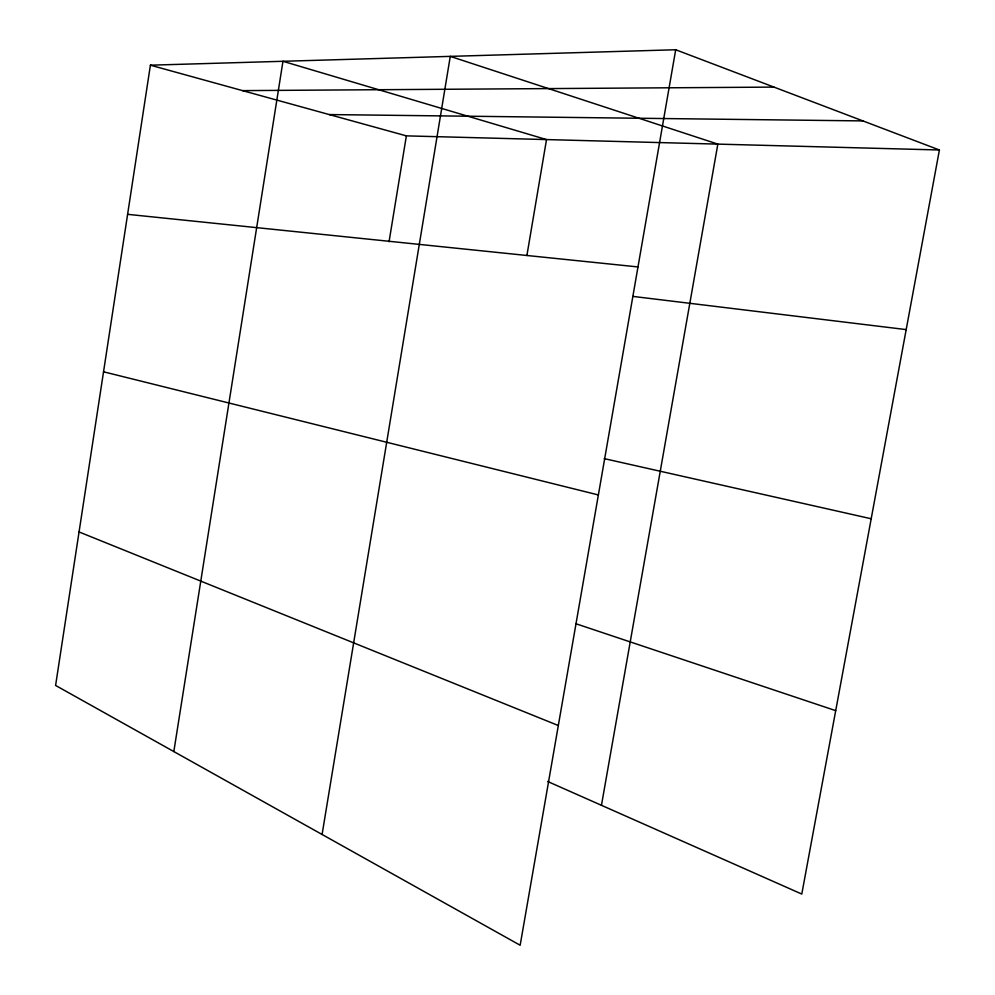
<?xml version="1.0" encoding="UTF-8"?>
<svg xmlns="http://www.w3.org/2000/svg" width="995" height="995" viewBox="0 0 995 995"><rect width="100%" height="100%" fill="white"/><g stroke="black" fill="none" stroke-linecap="round" stroke-linejoin="round"><path stroke-width="1.49" d="M675.704 49.75L150.407 65.185L55.596 685.443L520.161 945.25L675.704 49.75L939.404 149.984L801.783 894.057L547.598 781.448M173.826 751.561L282.966 61.292L546.516 139.574L526.902 255.504M389.057 241.735L406.37 135.867L939.404 149.984M322.081 834.469L450.275 56.379L717.843 144.113L601.453 805.303M242.506 90.62L773.973 87.1M329.196 114.562L862.939 120.917M127.609 214.335L637.982 266.934M632.932 296.398L906.184 329.594M604.201 458.62L871.197 518.756M103.542 371.794L598.381 494.95M150.407 65.185L406.37 135.867M576.018 623.778L835.7 710.641M79.065 531.952L558.332 725.529"/></g></svg>
